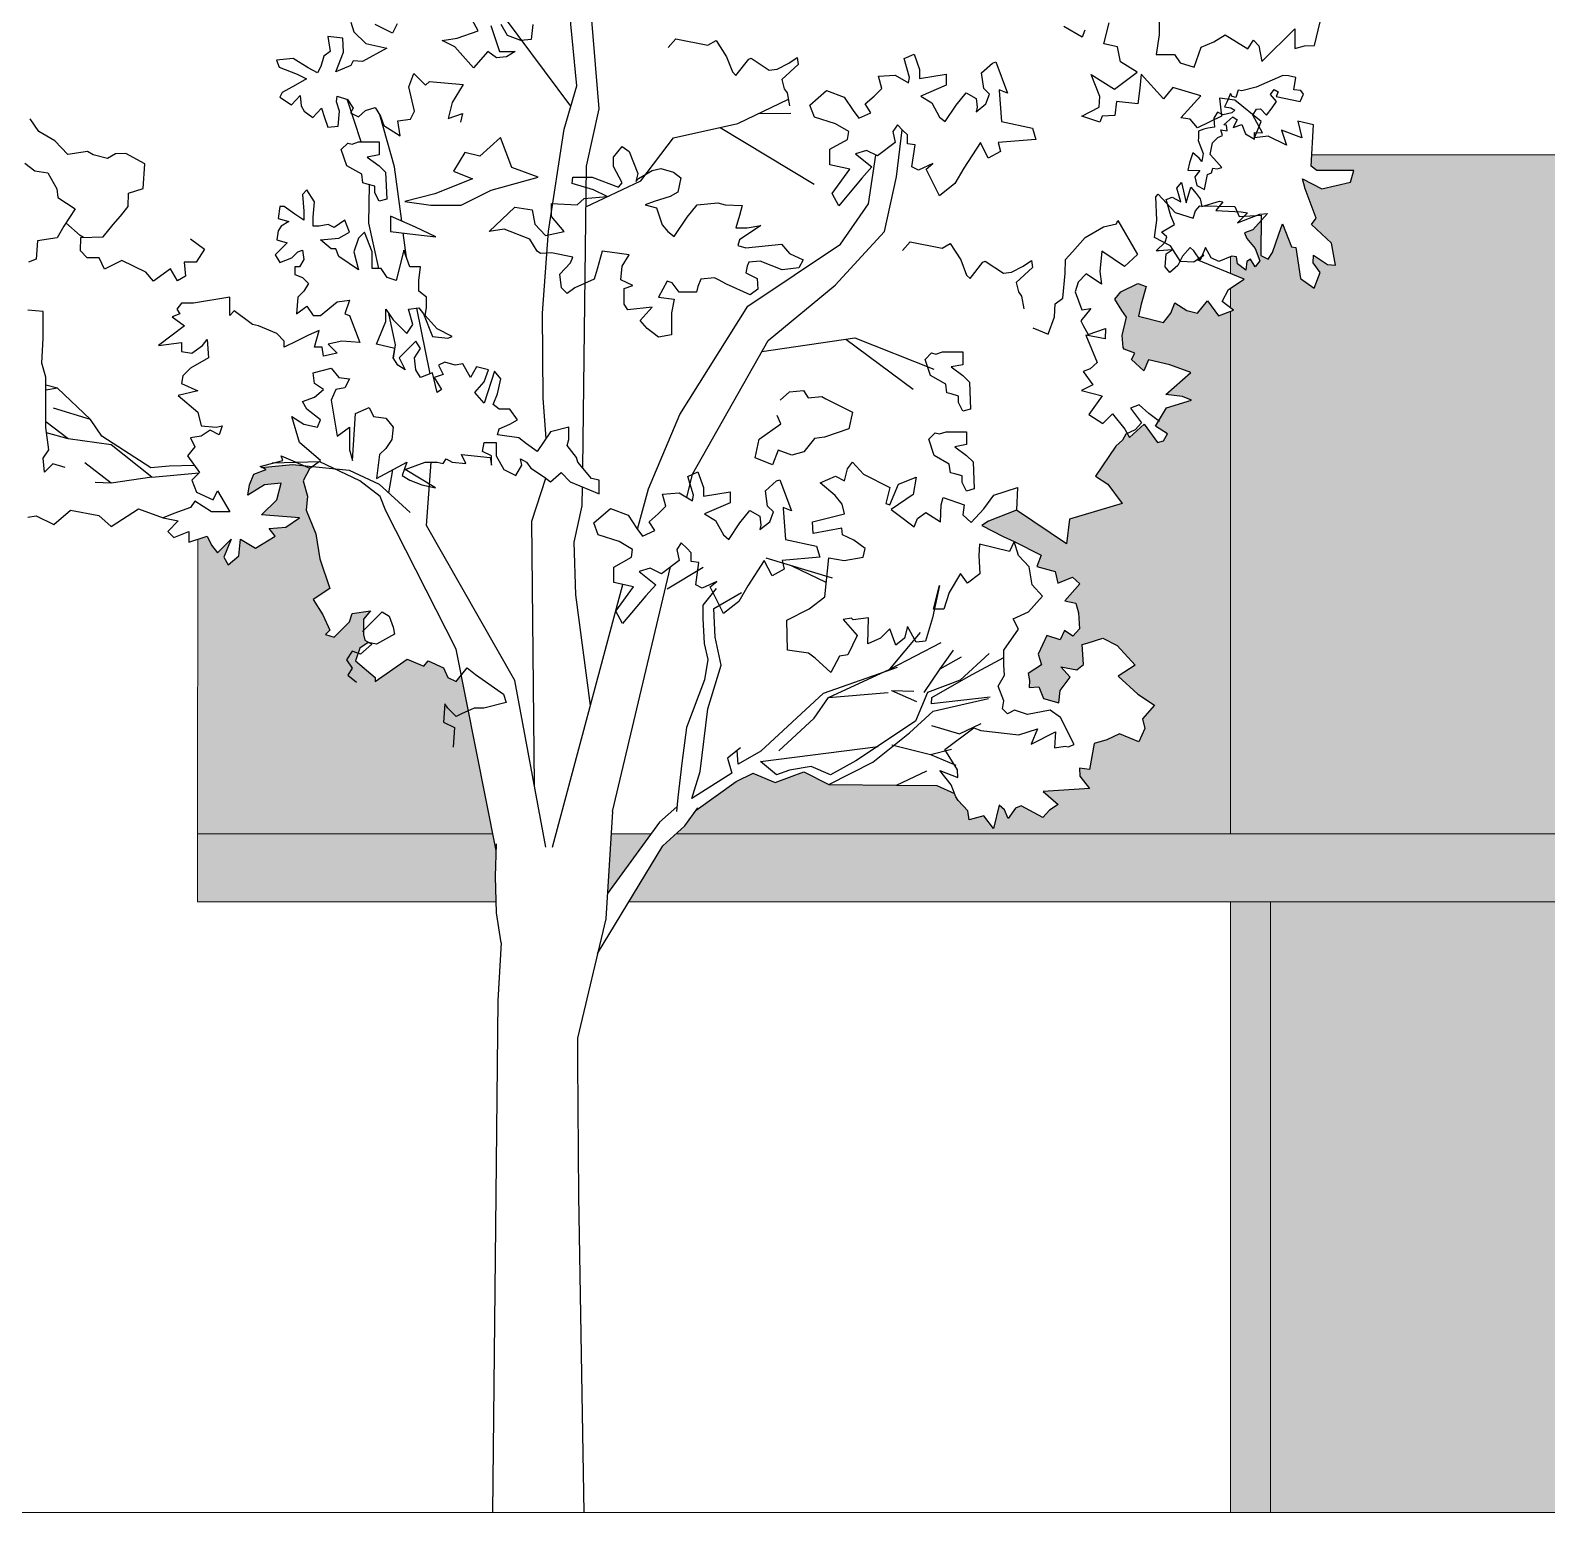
# Model space of a CAD drawing. Header units: millimetres. Extents: x -4829 to 17751, y -2575 to 15731.
# Drawn here: x 1612 to 2282, y -1223 to -568 of the extents above; entities that cross this region are included whole.
import ezdxf

# ---------------------------------------------------------------- set-up
doc = ezdxf.new("R2010")
doc.units = ezdxf.units.MM
doc.layers.get('0').update_dxf_attribs({"lineweight": 20})
doc.layers.add('campitura', color=254, linetype='Continuous')
doc.layers.add('finestre', color=140, linetype='Continuous')
doc.layers.add('VERDE_alberi', color=104, linetype='Continuous', plot=False)

msp = doc.modelspace()

# ---------------------------------------------------------------- hatches: boundary and pattern name
at = {"layer": 'campitura'}
h = msp.add_hatch(color=256, dxfattribs=at)
h.dxf.hatch_style = 1
h.paths.add_polyline_path([(2141.91, -952.65), (2141.91, -922.65), (1896.93, -922.65), (1891, -927.97), (1876.06, -952.65)])
h.paths.add_polyline_path([(1817.4, -952.65), (1817.06, -941.55), (1817.44, -930.04), (1815.97, -922.65), (1685.4, -922.65), (1685.4, -952.65)])
h.paths.add_polyline_path([(1885.71, -922.65), (1868.24, -922.65), (1866.55, -949.01)])
h.paths.add_polyline_path([(2155.47, -651.66), (2151.78, -655.73), (2148.02, -657.1), (2149.04, -659.5), (2152.81, -663.94), (2154.87, -669.42), (2152.81, -672.16), (2150.76, -668.73), (2149.04, -669.76), (2148.7, -673.52), (2144.93, -670.79), (2144.59, -667.71), (2142.54, -667.37), (2141.91, -667.62), (2141.91, -675.12), (2147.95, -677.61), (2141.91, -681.48), (2141.91, -690.27), (2143.15, -691.2), (2141.91, -691.68), (2141.91, -922.65), (2141.91, -952.65), (2294.9, -952.65), (2294.9, -1222.65), (2306.04, -1222.65), (2306.04, -952.65), (2688.12, -952.65), (2688.12, -1222.65), (2697.4, -1222.65), (2697.4, -952.65), (2836.68, -952.65), (2836.68, -1222.65), (3068.79, -1222.65), (3068.79, -922.65), (2863.98, -922.65), (2863.98, -622.65), (2177.79, -622.65), (2177.5, -627.64), (2180.06, -629.48), (2196.44, -629.52), (2194.88, -634.73), (2182.3, -637.68), (2173.76, -633.21), (2174.94, -637.68), (2179.75, -650.57), (2177.65, -653.32), (2186.52, -661.64), (2188.27, -671.42), (2184.76, -671.09), (2178.53, -667), (2178.47, -670.31), (2181.58, -674.62), (2178.8, -681.53), (2172.85, -677.24), (2170.77, -663.6), (2168.91, -663.3), (2164.85, -653.14), (2163.18, -657.62), (2160.45, -665.73), (2158.54, -668.75), (2155.25, -667.03)])
h = msp.add_hatch(color=256, dxfattribs=at)
h.dxf.hatch_style = 1
h.paths.add_polyline_path([(3068.79, -1222.65), (3068.79, -952.65), (2836.68, -952.65), (2836.68, -1222.65)])
h.paths.add_polyline_path([(2697.4, -1222.65), (2697.4, -952.65), (2688.12, -952.65), (2688.12, -1222.65)])
h.paths.add_polyline_path([(2688.12, -1222.65), (2688.12, -952.65), (2684.41, -952.65), (2684.41, -1222.65)])
h.paths.add_polyline_path([(2315.32, -1222.65), (2315.32, -952.65), (2306.04, -952.65), (2306.04, -1222.65)])
h.paths.add_polyline_path([(2306.04, -1222.65), (2306.04, -952.65), (2294.9, -952.65), (2294.9, -1222.65)])
h.paths.add_polyline_path([(2159.6, -1222.65), (2159.6, -952.65), (2141.91, -952.65), (2141.91, -1222.65)])
at = {"layer": 'finestre'}
h = msp.add_hatch(color=256, dxfattribs=at)
h.dxf.hatch_style = 1
h.paths.add_polyline_path([(2141.91, -922.65), (2141.91, -691.68), (2136.54, -693.73), (2131.73, -687.07), (2127.26, -692.55), (2122.54, -691.46), (2117.22, -687.98), (2115.49, -692.6), (2112.23, -696.65), (2101.25, -693.89), (2102.43, -688.53), (2104.67, -680.73), (2100.95, -679.47), (2093.5, -683.16), (2090.71, -686.31), (2093.81, -691.38), (2095.95, -694.34), (2093.98, -702.51), (2094.43, -707.81), (2094.97, -708.55), (2099.59, -710.28), (2098.17, -712.99), (2103.55, -718.11), (2105.65, -713.22), (2115.09, -715.4), (2124.33, -718.86), (2113.31, -728.51), (2120.68, -729.37), (2124.66, -731), (2113.66, -734.44), (2108.78, -742.47), (2114.09, -745.94), (2112.31, -748.92), (2109.56, -749.78), (2103.68, -741.64), (2097.2, -747.45), (2096.23, -745.74), (2095.64, -746), (2094.17, -748.68), (2091.15, -751.27), (2082.25, -764.55), (2087.68, -768.09), (2094.02, -776.67), (2070.69, -783.56), (2069.47, -794.45), (2047.31, -779.57), (2034.97, -784.55), (2032, -786.33), (2041.38, -791.19), (2046.36, -793.44), (2058.27, -799.55), (2056.36, -804.5), (2064.41, -806.67), (2065.59, -811.89), (2072.05, -809.3), (2075.3, -812.2), (2068.68, -819.63), (2073.58, -820.66), (2074.72, -825), (2075.12, -832.02), (2072.23, -835.27), (2068.56, -832.85), (2066.6, -836.93), (2060.77, -835.07), (2056.84, -843.22), (2058.43, -847.97), (2052.49, -851.85), (2053.11, -854.89), (2052.85, -857.99), (2057.24, -857.73), (2059.3, -862.9), (2066.01, -864.7), (2066.58, -859.38), (2071.07, -853.4), (2066.85, -848.8), (2073.97, -850.14), (2076.91, -847.77), (2076.41, -838.99), (2078.57, -838.42), (2085.49, -836.25), (2091.84, -839.4), (2099.83, -848.18), (2092.19, -853.03), (2101.01, -860.88), (2108.34, -865.74), (2102.96, -871.78), (2104.09, -876.11), (2101.35, -882), (2092.78, -878.54), (2087.21, -881.07), (2081.58, -882.72), (2080.59, -888.5), (2079.61, -894.29), (2075.17, -893.67), (2075.37, -897.18), (2079.65, -902.65), (2059.17, -903.98), (2065.67, -909.76), (2061.97, -912.17), (2058.96, -915.44), (2049.41, -910.27), (2046.83, -911.31), (2043.57, -915.9), (2042.03, -912.03), (2039.71, -909.96), (2037.22, -920.24), (2032.94, -914.77), (2026.43, -916.47), (2025.77, -912.55), (2021.54, -907.95), (2020.56, -906.25), (2019.97, -904.77), (2012.17, -901.28), (1994.3, -901.22), (1964.42, -900.81), (1953.34, -895.29), (1940.7, -900.01), (1930.9, -895.97), (1923.49, -899.56), (1905.83, -912.18), (1900.8, -919.19), (1896.93, -922.65)])
h = msp.add_hatch(color=256, dxfattribs=at)
h.dxf.hatch_style = 1
h.paths.add_polyline_path([(1815.97, -922.65), (1801.97, -852.52), (1799.66, -855.4), (1795.96, -853.55), (1794.11, -849.24), (1787.33, -846.16), (1785.48, -848.62), (1778.08, -845.54), (1763.9, -855.4), (1763.9, -853.55), (1755.27, -846.16), (1757.12, -840.61), (1760.99, -838.04), (1759.34, -837.05), (1758.72, -834.57), (1758.72, -827.78), (1761.81, -824.07), (1753.77, -825.31), (1752.53, -829.01), (1745.73, -835.81), (1742.02, -834.57), (1743.87, -832.72), (1740.78, -825.92), (1736.45, -819.13), (1743.87, -814.18), (1739.54, -801.2), (1737.69, -790.08), (1733.36, -779.58), (1733.97, -773.4), (1732.12, -766.6), (1735.12, -761.02), (1732.73, -760.02), (1727.42, -759.51), (1713.76, -760.71), (1715.72, -761.69), (1710.37, -763.7), (1708.36, -768.37), (1707.69, -773.05), (1715.05, -768.37), (1722.41, -767.7), (1720.4, -775.05), (1713.71, -781.74), (1730.43, -783.07), (1724.42, -787.08), (1717.06, -787.75), (1719.73, -791.09), (1711.04, -796.44), (1704.35, -792.43), (1703.68, -799.78), (1699, -803.79), (1696.99, -800.45), (1700.34, -792.43), (1694.32, -798.44), (1691.64, -795.1), (1689.64, -791.09), (1685.62, -792.43), (1685.4, -922.65)])
h = msp.add_hatch(color=256, dxfattribs=at)
h.dxf.hatch_style = 1
h.paths.add_polyline_path([(2315.32, -952.65), (2315.32, -1222.65), (2457.86, -1222.65), (2457.86, -952.65)])
h.paths.add_polyline_path([(2159.6, -1222.65), (2294.9, -1222.65), (2294.9, -952.65), (2159.6, -952.65)])

# ---------------------------------------------------------------- linework, layer by layer
for p, q in [((2141.91, -675.12), (2141.91, -667.62)), ((2141.91, -690.27), (2141.91, -681.48)), ((2141.91, -922.65), (2141.91, -691.68)), ((1685.4, -922.65), (1685.62, -792.43)), ((1815.97, -922.65), (1685.4, -922.65)), ((1685.4, -922.65), (1685.4, -952.65)), ((1885.71, -922.65), (1868.24, -922.65)), ((2141.91, -922.65), (1896.93, -922.65)), ((2863.98, -922.65), (2141.91, -922.65)), ((1817.4, -952.65), (1685.4, -952.65)), ((2294.9, -952.65), (1876.06, -952.65)), ((2141.91, -1222.65), (2141.91, -952.65)), ((2159.6, -1222.65), (2159.6, -952.65)), ((1196.38, -1222.65), (3516.98, -1222.65))]:
    msp.add_line(p, q)
msp.add_lwpolyline([(2178.03, -622.65), (3356.61, -622.65), (3356.61, -1222.65)])
at = {"layer": 'VERDE_alberi', "color": 0}
for p, q in [((1623.56, -725.67), (1618.45, -724.38)), ((1623.56, -725.67), (1618.45, -726.59)), ((1638.09, -739.55), (1623.56, -725.67)), ((1638.09, -739.55), (1621.71, -734.57)), ((1628.2, -748.07), (1618.45, -740.66)), ((1643.11, -746.86), (1638.09, -739.55)), ((1628.2, -748.07), (1618.74, -745.42)), ((1647.26, -750.76), (1628.2, -748.07)), ((1664.81, -760.98), (1643.11, -746.86)), ((1665.21, -765), (1647.26, -750.76)), ((1647.21, -767.7), (1635.55, -758.69)), ((1672.86, -760.19), (1664.81, -760.98)), ((1665.21, -765), (1686.17, -763.15)), ((1684, -759.87), (1672.86, -760.19)), ((1713.76, -760.71), (1727.42, -759.51)), ((1739.5, -758.32), (1718.47, -758.91)), ((1727.42, -759.51), (1752.44, -761.92)), ((1757.13, -766.66), (1739.5, -758.32)), ((1752.44, -761.92), (1765.73, -768.09)), ((1647.21, -767.7), (1640.12, -767.41)), ((1665.21, -765), (1647.21, -767.7)), ((1766.18, -773.57), (1757.13, -766.66)), ((1765.73, -768.09), (1779.39, -780.65)), ((1768.63, -779.98), (1766.18, -773.57)), ((1936.54, -800.74), (1965.88, -809.6)), ((1908.87, -805.02), (1892.96, -814.55)), ((1963.26, -811.52), (1948.12, -804.34)), ((1914.65, -814.25), (1908.78, -821.68)), ((1913.63, -823.14), (1925.77, -816.04)), ((1908.78, -821.68), (1908.67, -827.55)), ((1914.23, -835.82), (1913.63, -823.14)), ((1908.67, -827.55), (1909.33, -838.56)), ((1916.81, -848.09), (1914.23, -835.82)), ((1991.36, -849.9), (2004.92, -833.74)), ((1909.33, -838.56), (1910.91, -845.61)), ((1991.36, -849.9), (2014.1, -838.04)), ((2013.6, -849.72), (2019.43, -841.43)), ((2035.3, -842.94), (2022.49, -854.73)), ((1910.91, -845.61), (1909.49, -854.58)), ((1910.97, -867.49), (1916.81, -848.09)), ((1962.06, -860.53), (1994.71, -849.01)), ((1964.2, -862.43), (1991.36, -849.9)), ((2006.57, -860.26), (2013.6, -849.72)), ((2013.6, -849.72), (2022.96, -844.38)), ((2026.13, -853.13), (2041.74, -844.74)), ((1909.49, -854.58), (1901.53, -875.67)), ((2022.49, -854.73), (2007.95, -860.26)), ((2009.88, -862.36), (2026.13, -853.13)), ((1934.3, -886.14), (1962.06, -860.53)), ((1957.87, -871.61), (1964.2, -862.43)), ((1964.2, -862.43), (1990.58, -860.19)), ((1992.06, -859.32), (2003.16, -864.14)), ((1992.06, -859.32), (2001.94, -859.55)), ((2007.95, -860.26), (2002.76, -872.92)), ((2035.73, -862.24), (2009.69, -865.26)), ((2009.69, -865.26), (2009.88, -862.36)), ((2010.49, -868.4), (2034.94, -862.85)), ((1907.51, -895.07), (1910.97, -867.49)), ((2000.11, -878.02), (2010.49, -868.4)), ((1901.53, -875.67), (1899.47, -891.39)), ((1942.31, -886.04), (1957.87, -871.61)), ((2002.76, -872.92), (1976.29, -890.46)), ((2009.76, -874.75), (2022.16, -878.41)), ((2022.16, -878.41), (2031.65, -873.95)), ((1934.18, -890.64), (1986.16, -884.07)), ((1983.83, -890.94), (2000.11, -878.02)), ((1992.21, -883.38), (2009.39, -887.62)), ((1925.33, -884.72), (1919.66, -889.21)), ((1919.66, -889.21), (1921.47, -895.86)), ((1924.37, -891.94), (1923.91, -885.84)), ((1934.3, -886.14), (1924.37, -891.94)), ((1941.22, -896.59), (1934.18, -890.64)), ((1964.42, -900.81), (1983.83, -890.94)), ((1976.29, -890.46), (1965.17, -896.52)), ((2009.39, -887.62), (2018.57, -885.19)), ((2009.39, -887.62), (2020.47, -892.34)), ((1899.47, -891.39), (1897.71, -906.63)), ((1903.82, -907), (1907.51, -895.07)), ((1921.47, -895.86), (1903.82, -907)), ((1923.49, -899.56), (1930.99, -895.92)), ((1930.75, -895.9), (1940.7, -900.01)), ((1940.7, -900.01), (1953.34, -895.29)), ((1946.99, -894.56), (1941.22, -896.59)), ((1956.57, -892.96), (1946.99, -894.56)), ((1953.34, -895.29), (1964.42, -900.81)), ((1965.17, -896.52), (1956.57, -892.96)), ((1994.3, -901.22), (2007.71, -894.81)), ((1905.83, -912.18), (1923.49, -899.56)), ((1964.42, -900.81), (1994.3, -901.22)), ((1994.3, -901.22), (2012.17, -901.28)), ((2012.17, -901.28), (2019.97, -904.77)), ((1897.26, -910.66), (1889.5, -917.44)), ((1897.71, -906.63), (1897.11, -912.75)), ((1900.8, -919.19), (1906.55, -911.17)), ((1889.5, -917.44), (1866.55, -949.01)), ((1891, -927.97), (1900.8, -919.19)), ((1862.23, -975.52), (1891, -927.97)), ((1819.58, -970.87), (1818.18, -996.25)), ((1818.18, -996.25), (1817.36, -1068.03)), ((1853.4, -1013), (1853.39, -1023.39)), ((1853.39, -1023.39), (1853.81, -1082.57)), ((1817.36, -1068.03), (1815.83, -1222.65)), ((1853.81, -1082.57), (1856.17, -1222.65))]:
    msp.add_line(p, q, dxfattribs=at)
for points in [[(1839.44, -747.9), (1838.21, -730.08), (1837.8, -692.61), (1840.54, -656.35), (1847.49, -611.25), (1853.06, -592.05), (1850.43, -564.91), (1850.13, -536.67), (1849.66, -535.6)], [(1855.62, -760.94), (1857.25, -627.58), (1862.94, -602.33), (1859.69, -563.08), (1862.68, -544.2)], [(1850.45, -601.03), (1815.49, -554.13), (1814.29, -552.89)], [(2110.32, -557.7), (2110.32, -569.5), (2109.07, -578.2), (2117.16, -578.2), (2119.65, -581.93), (2125.87, -583.79), (2128.97, -575.09), (2134.57, -572.61), (2139.55, -569.5), (2144.52, -572.61), (2149.5, -575.71), (2151.99, -571.99), (2154.48, -574.47), (2155.72, -581.31), (2170.32, -566.89), (2170.32, -575.59), (2174.58, -574.43), (2179.03, -574.35), (2181.51, -563.78)], [(1753.12, -564), (1754.51, -568.18), (1759.73, -573.41), (1769.12, -575.5), (1758.33, -581.42), (1754.15, -581.07), (1753.11, -583.16), (1746.49, -585.94), (1749.98, -577.24), (1749.64, -570.97), (1743.02, -570.27), (1744.06, -576.89), (1741.28, -578.98), (1739.88, -583.51), (1738.49, -586.29), (1734.31, -584.2), (1727.7, -580.02), (1720.39, -580.72), (1721.43, -583.85), (1729.44, -586.99), (1733.61, -589.08), (1728.74, -591.86), (1722.82, -595), (1721.77, -597.09), (1726.99, -600.57), (1730.82, -596.39), (1731.17, -600.92), (1732.56, -603.36), (1736.38, -606.14), (1740.21, -601.96), (1741.6, -606.14), (1742.99, -610.32), (1747.52, -609.97), (1748.22, -603.36), (1746.83, -599.18), (1747.18, -596.74), (1751.7, -598.13), (1754.14, -601.96), (1753.09, -604.05), (1756.57, -605.79), (1759.7, -603.01), (1763.88, -601.61), (1766.32, -605.44), (1767.7, -609.62), (1775.01, -614.15), (1773.97, -607.53), (1779.54, -606.84), (1781.28, -603.36), (1778.86, -592.56), (1780.95, -586.64), (1786.16, -591.86), (1787.91, -590.12), (1802.87, -591.52), (1797.99, -599.52), (1796.25, -606.49), (1802.51, -604.4), (1801.58, -608.13)], [(1773.66, -564.7), (1771.56, -568.88), (1763.91, -565.05)], [(1815.07, -565.4), (1818.89, -576.89), (1825.85, -576.89), (1822.02, -579.33), (1817.5, -579.68), (1813.67, -576.89), (1807.4, -584.2), (1799.06, -574.8), (1793.49, -572.01), (1800.1, -570.97), (1809.5, -567.83), (1806.72, -562.96)], [(1833.52, -565.05), (1832.82, -571.67), (1828.29, -572.01), (1822.38, -569.92), (1819.6, -565.05)], [(2054.52, -699), (2061.31, -701.91), (2064.18, -694.21), (2064.47, -688.38), (2067.8, -685.98), (2068.9, -675.05), (2068.92, -668.85), (2072.08, -665.44), (2077.66, -659.16), (2085.71, -654.47), (2091.48, -653.12), (2092.05, -651.57), (2100.72, -666.7), (2094.98, -671.97), (2084.97, -665.13), (2084.18, -674.14), (2084.9, -679.81), (2078.14, -675.12), (2074.61, -678.8), (2073.26, -683.15), (2076.22, -691.14), (2080.24, -690.49), (2075.77, -695.97), (2076.73, -698.09), (2079.03, -702.05), (2086.65, -699.37), (2086.57, -703.92), (2078.03, -702.22), (2082.92, -714.44), (2079.86, -717.21), (2076.74, -718.34), (2081.01, -724.25), (2076.04, -726.72), (2085.12, -729.17), (2079.23, -737.36), (2085.45, -741.3), (2089.72, -737.1), (2095.16, -743.86), (2097.2, -747.45), (2103.68, -741.64), (2109.56, -749.78), (2112.31, -748.92), (2114.09, -745.94), (2108.78, -742.47), (2113.66, -734.44), (2124.66, -731), (2120.68, -729.37), (2113.31, -728.51), (2124.33, -718.86), (2115.09, -715.4), (2105.65, -713.22), (2103.55, -718.11), (2098.17, -712.99), (2099.59, -710.28), (2094.97, -708.55), (2094.43, -707.81), (2093.98, -702.51), (2095.95, -694.34), (2093.81, -691.38), (2090.71, -686.31), (2093.5, -683.16), (2100.95, -679.47), (2104.67, -680.73), (2102.43, -688.53), (2101.25, -693.89), (2112.23, -696.65), (2115.49, -692.6), (2117.22, -687.98), (2122.54, -691.46), (2127.26, -692.55), (2131.73, -687.07), (2136.54, -693.73), (2143.15, -691.2), (2138.2, -687.46), (2141.03, -682.04), (2147.95, -677.61), (2127.13, -669.01), (2130.09, -666.88), (2125.65, -670.08), (2119.82, -669.79), (2115.38, -662.86), (2108.31, -659.19), (2109.31, -651.51), (2108.83, -641.22), (2109.98, -639.98), (2117.46, -648.08), (2125.37, -650.55), (2126.36, -647.39), (2128.39, -645.1), (2143.77, -645.46), (2145.68, -649.8), (2155.5, -649.26), (2155.25, -667.03), (2158.54, -668.75), (2160.45, -665.73), (2163.18, -657.62), (2164.85, -653.14), (2168.91, -663.3), (2170.77, -663.6), (2172.85, -677.24), (2178.8, -681.53), (2181.58, -674.62), (2178.47, -670.31), (2178.53, -667), (2184.76, -671.09), (2188.27, -671.42), (2186.52, -661.64), (2177.65, -653.32), (2179.75, -650.57), (2174.94, -637.68), (2173.76, -633.21), (2182.3, -637.68), (2194.88, -634.73), (2196.44, -629.52), (2180.06, -629.48), (2177.5, -627.64), (2178.56, -609.29), (2171.69, -607.7), (2173.35, -615.1), (2164.39, -611.74), (2166.66, -618.29), (2158.51, -614.35), (2152.46, -615.04), (2155.5, -607.93), (2143.74, -598.43), (2136.99, -597.57), (2137.84, -605.55), (2127.27, -610.72), (2124.09, -606.88), (2119.92, -606.21), (2128.85, -596.49), (2116.38, -592.81), (2112.25, -597.84), (2102.36, -586.98), (2101.85, -593.07), (2101.01, -600.13), (2091.52, -599.03), (2090.74, -605.28), (2085.21, -605.48), (2084.12, -608.16), (2076.19, -605.56), (2083.87, -601.53), (2084.2, -596.75), (2080.26, -587.1), (2090.64, -593.61), (2100.65, -586), (2093.24, -581.51), (2091.89, -574.91), (2085.96, -573.51), (2088.33, -564.23)], [(2077.47, -567.52), (2076.31, -570.63), (2068.3, -565.82)], [(1893.4, -575.17), (1896.75, -571.3), (1910.93, -574.14), (1914.54, -572.07), (1919.18, -579.29), (1921.77, -585.99), (1923.31, -587.54), (1928.98, -580.32), (1930.01, -579.81), (1938, -585.22), (1941.61, -584.7), (1946.77, -582.13), (1950.37, -579.55), (1950.89, -582.64), (1943.68, -589.34), (1944.71, -593.47), (1946, -595.27), (1947.04, -600.94)], [(1757.71, -616.89), (1751.49, -598.07)], [(1857.03, -645.61), (1881.32, -634.11), (1895.82, -615.09), (1924.19, -608.74), (1946.52, -598.07)], [(1682.34, -659.65), (1688.55, -664.33), (1684.75, -670.02), (1679.5, -670.08), (1680.07, -676.21), (1676.53, -678.24), (1673.49, -672.93), (1666.02, -678.36), (1662.6, -674.44), (1652.03, -669.32), (1644.25, -673.18), (1641.91, -668.06), (1636.65, -668.12), (1633.74, -665.08), (1633.86, -659.14), (1643.67, -658.82), (1648.16, -653.32), (1651.39, -649.72), (1654.81, -645.42), (1654.93, -639.47), (1661.45, -637.51), (1662.2, -626.51), (1653.72, -621.96), (1649.16, -622.21), (1645.62, -624.23), (1639.35, -622.53), (1636.76, -621.07), (1628.15, -622.46), (1622.32, -616.39), (1615.23, -612.22), (1611.5, -606.72)], [(1775.63, -651.87), (1772.52, -627.91), (1765.96, -604.89)], [(1933.5, -604.29), (1947.62, -604.13)], [(1901.66, -774.03), (1904.11, -763.66), (1937.55, -704.68), (1967.15, -680.2), (1988.94, -656.42), (1994.32, -632.32), (1996.82, -611.51)], [(1916.4, -610.48), (1957.95, -635.63)], [(1879.89, -788.04), (1884.67, -770.19), (1898.58, -737.33), (1928.63, -689.51), (1969.52, -662.09), (1981.98, -644.18), (1985.18, -622.72)], [(1609.17, -626.26), (1613.47, -629.67), (1619.23, -630.49), (1623.28, -637.58), (1623.73, -641.43), (1631.33, -646.49), (1626.27, -654.08), (1623.36, -659.27), (1614.75, -660.66), (1614.06, -668.69), (1610.71, -670.02)], [(1765.51, -672.82), (1761.08, -652.75), (1761.42, -635.79)], [(1635, -659.1), (1633.6, -658.29), (1627.18, -652.71)], [(1777.71, -667.9), (1776.31, -657.14)], [(1996.93, -664.91), (2000.28, -661.04), (2014.46, -663.88), (2018.06, -661.81), (2022.71, -669.03), (2025.29, -675.73), (2026.84, -677.28), (2032.51, -670.06), (2033.54, -669.55), (2041.53, -674.96), (2045.14, -674.44), (2050.29, -671.87), (2053.9, -669.29), (2054.42, -672.38), (2047.21, -679.08), (2048.24, -683.21), (2049.53, -685.01), (2050.57, -690.68)], [(1626.97, -760.82), (1621.54, -759.19), (1617.83, -762.9), (1617.21, -756.72), (1619.69, -753.01), (1618.45, -743.12), (1618.45, -720.88), (1616.59, -714.7), (1617.21, -703.57), (1617.21, -691.83), (1610.41, -691.22)], [(1772.02, -712.44), (1772.97, -706.59), (1769.92, -692.77)], [(1788.22, -719.33), (1782.27, -690.34)], [(1934.8, -709.53), (1975.9, -703.42), (2010.78, -717.37)], [(1971.85, -704.02), (2001.68, -726.12)], [(1942.9, -730.95), (1947.05, -727.27), (1953.19, -726.75), (1955.19, -729.93), (1961.33, -729.42), (1963.02, -730.39), (1974.89, -736.32), (1973.16, -743.64), (1962.47, -747.38), (1958.07, -747.99), (1953.37, -753.83), (1948.04, -755.26), (1942.05, -753.16), (1939.5, -759.56), (1931.82, -756.49), (1933.61, -748.3), (1943.17, -741.44), (1941.63, -737.86)], [(2110.57, -740.48), (2105.74, -736.85), (2101.52, -733.14), (2097.72, -734.61), (2102.63, -741), (2099.7, -744.19), (2095.64, -746), (2094.17, -748.68), (2091.15, -751.27), (2082.25, -764.55), (2087.68, -768.09), (2094.02, -776.67), (2070.69, -783.56), (2069.47, -794.45), (2047.31, -779.57)], [(1771.89, -743.11), (1771.86, -742.93)], [(1735.12, -761.02), (1732.12, -766.6), (1733.97, -773.4), (1733.36, -779.58), (1737.69, -790.08), (1739.54, -801.2), (1743.87, -814.18), (1736.45, -819.13), (1740.78, -825.92), (1743.87, -832.72), (1742.02, -834.57), (1745.73, -835.81), (1752.53, -829.01), (1753.77, -825.31), (1761.81, -824.07), (1758.72, -827.78), (1758.72, -834.57), (1759.34, -837.05), (1762.43, -838.9), (1757.48, -843.23), (1753.77, -841.99), (1751.29, -845.7), (1753.77, -849.41), (1751.91, -852.5), (1755.62, -855.59)], [(1769.98, -772.01), (1771.72, -761.76)], [(1839.36, -928.59), (1825.64, -854.89), (1786.66, -786.39), (1788.68, -758.35)], [(1834.26, -901.17), (1833.09, -784.44), (1839.41, -765.5)], [(1859.02, -865.97), (1852.61, -817.1), (1851.93, -793.74), (1855.42, -777.68), (1855.52, -769.29)], [(1610.41, -782.67), (1614.12, -782.06)], [(1614.12, -782.06), (1621.97, -785.89), (1629.25, -779.59), (1641.87, -782.01), (1647.21, -786.86), (1659.35, -779.1), (1670.24, -783.07)], [(1817.44, -930.04), (1799.69, -841.12), (1768.63, -779.98)], [(1868.87, -912.79), (1894.41, -804.68)], [(1842.25, -928.59), (1873.34, -812.5)], [(1758.35, -833.22), (1763.28, -828.29), (1766.98, -824.6), (1770.07, -826.45), (1771.92, -831.37), (1772.53, -834.45), (1764.52, -838.77), (1760.82, -838.15), (1757.12, -840.61), (1755.27, -846.16), (1763.9, -853.55), (1763.9, -855.4), (1778.08, -845.54), (1785.48, -848.62), (1787.33, -846.16), (1794.11, -849.24), (1795.96, -853.55), (1799.66, -855.4), (1804.59, -849.24), (1808.29, -852.32), (1812.61, -855.4), (1820.63, -860.94), (1821.86, -864.64), (1811.99, -867.1), (1807.68, -867.1), (1802.13, -869.56), (1799.66, -870.8), (1795.96, -867.1), (1794.73, -865.25), (1794.11, -873.26), (1799.04, -875.72), (1798.43, -884.35)], [(1868.87, -912.79), (1865.84, -960.18), (1853.4, -1013)], [(1819.58, -970.87), (1817.54, -957.5), (1817.06, -941.55), (1817.54, -927.06)]]:
    msp.add_lwpolyline(points, dxfattribs=at)
for points in [[(2039.71, -594.24), (2040.69, -607.93), (2054.39, -610.86), (2055.86, -615.75), (2039.22, -617.22), (2040.2, -621.13), (2034.82, -624.06), (2031.4, -617.22), (2024.06, -628.46), (2020.14, -635.3), (2013.29, -640.68), (2007.42, -628.95), (2010.36, -626.5), (2004, -629.44), (2001.06, -627.97), (2002.53, -618.19), (1999.1, -617.7), (1999.1, -613.79), (1997.15, -611.84), (1994.7, -609.39), (1992.74, -612.33), (1993.72, -617.22), (1985.89, -623.08), (1981, -620.64), (1976.11, -622.1), (1983.45, -627.97), (1979.04, -632.86), (1968.77, -645.08), (1965.83, -639.7), (1973.66, -628.95), (1964.86, -626.99), (1964.86, -620.15), (1972.68, -615.75), (1973.17, -612.33), (1967.3, -608.91), (1958.01, -605.97), (1956.05, -600.6), (1963.39, -594.24), (1971.22, -597.17), (1975.13, -603.04), (1977.58, -606.46), (1982.96, -604.02), (1980.51, -600.11), (1984.43, -596.69), (1987.85, -593.26), (1986.38, -587.89), (1993.72, -587.4), (1999.59, -590.82), (2000.08, -588.38), (1997.64, -580.07), (2002.04, -578.11), (2004.49, -584.95), (2004.49, -588.86), (2016.23, -586.91), (2016.23, -591.8), (2004.98, -596.69), (2009.87, -599.62), (2013.29, -605.97), (2015.74, -607.93), (2020.63, -600.6), (2025.04, -595.22), (2029.44, -597.66), (2029.93, -601.57), (2029.44, -603.53), (2033.84, -600.11), (2035.41, -595.81), (2032.86, -593.26), (2031.89, -586.42), (2036.78, -582.02), (2038.25, -581.53), (2043.4, -595.32), (2039.68, -593.82)], [(2153.17, -592.74), (2146.84, -594.33), (2145.26, -593.97), (2144.2, -597.22), (2142.62, -596.87), (2141.92, -595.55), (2140.24, -599.33), (2139.28, -601.44), (2142, -601.88), (2143.76, -602.93), (2142.53, -603.99), (2138.66, -604.95), (2136.11, -603.72), (2134.53, -606.36), (2134.7, -608.55), (2134.79, -610.4), (2131.89, -610.75), (2130.13, -611.19), (2127.76, -612.15), (2127.76, -615.14), (2127.67, -616.28), (2129.86, -622.08), (2129.25, -625.59), (2128.1, -624.01), (2125.29, -621.73), (2123.8, -626.2), (2123.09, -629.37), (2128.36, -629.54), (2126.08, -632.35), (2127.04, -636.22), (2130.47, -637.97), (2131.79, -631.3), (2133.46, -630.51), (2134.08, -628.49), (2136.01, -628.75), (2138.12, -628.22), (2134.52, -624.27), (2132.94, -622.43), (2133.91, -617.33), (2136.28, -614.88), (2138.3, -614), (2137.69, -611.54), (2140.41, -611.98), (2140.15, -609.43), (2139.01, -609.34), (2142.97, -605.74), (2144.81, -607.15), (2143.05, -610.57), (2146.83, -609.25), (2148.59, -613.29), (2152.54, -615.67), (2152.54, -612.68), (2155.97, -612.94), (2151.76, -605.04), (2153.34, -602.4), (2155.18, -602.32), (2157.73, -605.04), (2160.28, -601.79), (2162.22, -599.07), (2159.58, -595.99), (2161.25, -593.71), (2163.01, -594.76), (2162.04, -596.87), (2172.68, -599.07), (2174.08, -595.73), (2172.94, -594.15), (2169.87, -593.8), (2170.75, -588.35), (2167.58, -587.65), (2164.95, -587.56)], [(1819.37, -614.89), (1810.18, -623.23), (1803.54, -621.54), (1798.6, -629.88), (1806.93, -633.13), (1790.26, -639.77), (1776.98, -643.17), (1788.56, -644.86), (1801.85, -644.86), (1815.13, -638.22), (1835.9, -632.42), (1824.31, -628.18)], [(1751.34, -627.39), (1748.95, -620.23), (1751.81, -617.37), (1753.72, -617.85), (1756.59, -616.89), (1765.66, -616.89), (1765.66, -622.62), (1760.41, -623.57), (1765.66, -627.39), (1768.53, -630.25), (1769.01, -642.18), (1765.66, -643.13), (1763.75, -639.32), (1763.75, -636.45), (1760.41, -635.5), (1758.5, -635.02), (1758.02, -631.21)], [(1825.67, -645.68), (1833.25, -646.94), (1834.52, -653.25), (1839.25, -658.3), (1847.47, -656.41), (1841.78, -649.78), (1841.78, -644.1), (1853.15, -644.73), (1856.31, -641.89), (1866.42, -640.94), (1860.42, -638.1), (1850.94, -635.26), (1851.26, -632.42), (1859.79, -632.42), (1871.48, -636.84), (1873.05, -634.95), (1869.26, -627.69), (1869.26, -623.58), (1873.05, -618.85), (1876.21, -621.06), (1880, -630.84), (1879.06, -634.31), (1880.32, -633.05), (1886.32, -629.58), (1890.11, -628.63), (1895.8, -630.21), (1898.96, -632.74), (1897.69, -639.05), (1894.22, -640.94), (1887.27, -643.15), (1883.16, -644.73), (1888.22, -645.99), (1890.74, -653.57), (1893.27, -656.41), (1896.11, -658.62), (1901.8, -650.09), (1906.22, -644.73), (1915.38, -643.78), (1918.54, -644.73), (1926.12, -645.05), (1924.86, -649.46), (1923.28, -654.83), (1928.34, -654.83), (1934.34, -653.88), (1924.86, -660.19), (1924.23, -662.72), (1927.7, -663.67), (1943.5, -662.09), (1946.97, -666.19), (1952.98, -669.03), (1951.08, -672.5), (1943.81, -673.45), (1934.02, -669.66), (1928.97, -669.98), (1928.34, -671.87), (1927.7, -674.71), (1932.76, -677.24), (1933.07, -681.97), (1929.6, -684.49), (1919.17, -679.76), (1915.7, -677.87), (1913.8, -676.92), (1907.8, -677.55), (1906.54, -680.71), (1905.91, -683.23), (1898.33, -683.23), (1895.17, -679.13), (1892.96, -678.5), (1889.17, -685.44), (1896.11, -686.39), (1894.85, -692.38), (1894.85, -702.17), (1889.17, -703.11), (1884.11, -699.33), (1880.95, -695.86), (1886.32, -689.86), (1875.58, -691.12), (1874, -688.6), (1874, -681.65), (1877.79, -680.39), (1872.42, -677.87), (1873.05, -671.87), (1876.21, -666.82), (1867.68, -665.56), (1864.21, -665.24), (1862, -673.13), (1860.73, -677.55), (1852.21, -681.34), (1848.73, -683.86), (1846.2, -681.34), (1845.57, -675.34), (1850.31, -670.29), (1851.26, -667.77), (1841.78, -665.87), (1837.04, -666.19), (1835.46, -665.24), (1832.3, -659.88), (1820.93, -655.46), (1814.3, -656.41)], [(2115.48, -649.57), (2113.43, -642.39), (2116.16, -641.36), (2119.93, -643.41), (2118.22, -637.26), (2120.27, -634.86), (2122.33, -643.76), (2124.38, -636.91), (2126.78, -639.65), (2128.49, -642.05), (2129.18, -645.47), (2137.06, -643.07), (2138.43, -643.41), (2135.34, -647.18), (2146.65, -647.86), (2149.39, -648.2), (2144.93, -652.65), (2154.87, -648.89), (2158.29, -648.55), (2151.78, -655.73), (2148.02, -657.1), (2149.04, -659.5), (2152.81, -663.94), (2154.87, -669.42), (2152.81, -672.16), (2150.76, -668.73), (2149.04, -669.76), (2148.7, -673.52), (2144.93, -670.79), (2144.59, -667.71), (2142.54, -667.37), (2136.71, -669.76), (2133.29, -668.05), (2130.89, -663.6), (2128.49, -669.08), (2125.75, -664.97), (2124.04, -663.6), (2120.62, -667.37), (2118.56, -671.47), (2115.14, -674.55), (2113.08, -672.16), (2113.43, -666.34), (2116.16, -664.63), (2110.34, -664.97), (2108.97, -664.97), (2113.08, -661.21), (2113.77, -658.81), (2111.37, -656.76), (2117.19, -653.34)], [(1744.48, -730.95), (1747.16, -746.99), (1752.51, -742.98), (1752.51, -753), (1753.84, -757.68), (1755.18, -736.97), (1761.2, -734.3), (1763.21, -738.3), (1768.56, -738.97), (1771.9, -742.98), (1771.23, -748.33), (1768.56, -752.34), (1765.88, -755.01), (1764.54, -765.7), (1777.92, -758.35), (1775.91, -764.36), (1779.26, -766.37), (1784.61, -768.37), (1790.63, -769.71), (1777.25, -761.69), (1785.95, -758.35), (1791.3, -758.35), (1793.97, -759.02), (1795.31, -757.01), (1797.99, -758.35), (1804.01, -759.02), (1802, -755.01), (1814.71, -756.35), (1815.38, -759.69), (1815.38, -755.68), (1811.36, -753.67), (1812.03, -749.66), (1817.38, -749.66), (1817.38, -755.68), (1820.73, -761.69), (1826.08, -764.36), (1828.75, -759.69), (1828.08, -757.01), (1830.76, -758.35), (1832.76, -761.02), (1838.78, -765.03), (1841.46, -767.04), (1846.14, -763.03), (1850.15, -767.04), (1862.86, -772.38), (1862.86, -766.37), (1859.52, -765.7), (1853.5, -758.35), (1852.83, -756.35), (1848.82, -751), (1849.49, -748.33), (1849.49, -742.98), (1841.46, -744.99), (1835.44, -753.67), (1830.76, -750.33), (1827.41, -747.66), (1818.05, -746.32), (1818.72, -743.65), (1823.4, -741.65), (1826.75, -739.64), (1823.4, -734.96), (1818.72, -734.96), (1816.04, -732.96), (1818.05, -728.28), (1819.39, -721.6), (1816.71, -718.26), (1812.03, -732.29), (1808.02, -727.61), (1812.03, -722.94), (1814.04, -717.59), (1808.69, -716.25), (1806.01, -720.93), (1802.67, -714.92), (1799.32, -715.59), (1794.64, -714.25), (1791.97, -715.59), (1793.97, -719.6), (1789.96, -720.93), (1793.3, -726.28), (1791.3, -727.61), (1789.29, -718.93), (1783.94, -720.93), (1781.93, -717.59), (1781.27, -712.25), (1783.94, -708.24), (1781.93, -704.9), (1774.58, -712.25), (1777.25, -717.59), (1773.91, -715.59), (1771.9, -712.25), (1772.57, -708.24), (1764.54, -706.23), (1768.56, -696.21), (1768.56, -690.86), (1771.9, -695.54), (1777.92, -701.55), (1780.6, -697.55), (1778.59, -690.86), (1783.27, -690.2), (1785.28, -692.87), (1789.29, -702.89), (1795.98, -703.56), (1797.99, -702.89), (1791.3, -699.55), (1785.95, -693.54), (1786.62, -690.2), (1786.62, -685.52), (1783.27, -682.85), (1783.27, -678.17), (1783.94, -672.15), (1779.26, -672.15), (1776.58, -664.8), (1773.24, -678.17), (1769.23, -676.83), (1766.55, -672.82), (1762.54, -672.82), (1762.54, -665.47), (1759.19, -656.79), (1756.52, -659.46), (1754.51, -665.47), (1756.52, -673.49), (1747.82, -667.48), (1746.49, -664.14), (1744.48, -664.14), (1739.8, -660.13), (1747.82, -659.46), (1752.51, -656.79), (1750.5, -651.44), (1745.82, -654.78), (1743.14, -653.44), (1739.13, -654.11), (1736.45, -654.11), (1736.45, -650.1), (1737.12, -643.42), (1733.78, -638.08), (1731.77, -640.08), (1732.44, -647.43), (1732.44, -651.44), (1728.43, -648.77), (1723.75, -645.43), (1721.74, -645.43), (1721.07, -650.77), (1725.75, -652.11), (1722.41, -654.11), (1721.07, -656.12), (1720.4, -660.13), (1725.08, -661.46), (1722.41, -664.14), (1719.73, -666.81), (1721.74, -670.15), (1727.09, -668.15), (1729.77, -665.47), (1731.77, -664.8), (1732.44, -668.81), (1730.43, -672.15), (1728.43, -672.15), (1728.43, -675.5), (1731.77, -676.83), (1734.45, -679.5), (1732.44, -682.85), (1729.77, -685.52), (1729.1, -692.87), (1733.78, -689.53), (1736.45, -693.54), (1739.8, -693.54), (1747.16, -687.52), (1752.51, -686.85), (1750.5, -692.87), (1752.51, -693.54), (1757.19, -705.56), (1749.16, -704.9), (1743.14, -706.23), (1747.16, -710.24), (1741.14, -711.58), (1740.47, -707.57), (1737.12, -707.57), (1739.13, -700.22), (1734.45, -702.22), (1729.1, -704.9), (1723.75, -707.57), (1723.75, -704.9), (1720.4, -701.55), (1712.38, -698.21), (1709.7, -697.55), (1701.68, -691.53), (1699.67, -693.54), (1699.67, -685.52), (1683.62, -688.19), (1678.27, -688.19), (1676.26, -690.86), (1677.6, -692.87), (1674.25, -694.2), (1679.6, -698.21), (1668.23, -706.9), (1678.27, -705.56), (1678.27, -709.57), (1682.95, -710.24), (1687.63, -706.9), (1689.64, -704.23), (1690.31, -712.25), (1682.28, -716.92), (1678.94, -720.26), (1678.27, -723.6), (1685.62, -726.95), (1676.93, -728.95), (1685.62, -736.3), (1686.96, -742.31), (1693.65, -742.98), (1696.32, -742.31), (1694.99, -746.32), (1690.97, -744.32), (1686.96, -746.99), (1682.28, -747.66), (1684.29, -751.67), (1680.94, -755.68), (1686.29, -763.03), (1682.95, -766.37), (1684.95, -771.71), (1692.31, -775.05), (1694.32, -771.05), (1699.67, -780.4), (1691.64, -780.4), (1684.29, -775.72), (1682.28, -778.4), (1674.92, -781.07), (1670.24, -783.07), (1676.93, -784.41), (1672.25, -789.09), (1674.92, -791.76), (1681.61, -789.09), (1681.61, -793.76), (1689.64, -791.09), (1691.64, -795.1), (1694.32, -798.44), (1700.34, -792.43), (1696.99, -800.45), (1699, -803.79), (1703.68, -799.78), (1704.35, -792.43), (1711.04, -796.44), (1719.73, -791.09), (1717.06, -787.75), (1724.42, -787.08), (1730.43, -783.07), (1713.71, -781.74), (1720.4, -775.05), (1722.41, -767.7), (1715.05, -768.37), (1707.69, -773.05), (1708.36, -768.37), (1710.37, -763.7), (1715.72, -761.69), (1713.05, -760.35), (1723.08, -757.68), (1722.41, -755.68), (1735.12, -761.02), (1739.8, -757.68), (1735.79, -754.34), (1730.43, -749.66), (1727.09, -738.3), (1732.44, -741.65), (1738.46, -742.98), (1739.8, -739.64), (1733.78, -734.96), (1731.77, -731.62), (1737.12, -729.62), (1741.14, -726.28), (1737.12, -723.6), (1736.45, -718.93), (1744.48, -716.92), (1747.82, -720.93), (1752.51, -721.6), (1750.5, -725.61), (1746.49, -726.28)], [(1781.69, -654.51), (1770.71, -649.73), (1770.71, -652.12), (1770.71, -656.41), (1781.69, -657.85), (1790.77, -658.8)], [(2009.35, -720.16), (2006.96, -713), (2009.83, -710.14), (2011.74, -710.62), (2014.6, -709.66), (2023.68, -709.66), (2023.68, -715.39), (2018.42, -716.34), (2023.68, -720.16), (2026.54, -723.02), (2027.02, -734.95), (2023.68, -735.91), (2021.76, -732.09), (2021.76, -729.23), (2018.42, -728.27), (2016.51, -727.79), (2016.03, -723.98)], [(2010.95, -755.44), (2008.57, -748.28), (2011.43, -745.42), (2013.34, -745.9), (2016.21, -744.94), (2025.28, -744.94), (2025.28, -750.67), (2020.03, -751.62), (2025.28, -755.44), (2028.15, -758.3), (2028.62, -770.23), (2025.28, -771.18), (2023.37, -767.37), (2023.37, -764.5), (2020.03, -763.55), (2018.12, -763.07), (2017.64, -759.26)], [(1944.2, -778.87), (1945.18, -792.55), (1958.88, -795.48), (1960.35, -800.37), (1943.71, -801.84), (1944.69, -805.75), (1939.31, -808.68), (1935.88, -801.84), (1928.54, -813.08), (1924.63, -819.92), (1917.78, -825.3), (1911.91, -813.57), (1914.84, -811.13), (1908.48, -814.06), (1905.55, -812.59), (1907.02, -802.82), (1903.59, -802.33), (1903.59, -798.42), (1901.63, -796.46), (1899.19, -794.02), (1897.23, -796.95), (1898.21, -801.84), (1890.38, -807.7), (1885.49, -805.26), (1880.6, -806.73), (1887.93, -812.59), (1883.53, -817.48), (1873.26, -829.7), (1870.32, -824.32), (1878.15, -813.57), (1869.34, -811.62), (1869.34, -804.77), (1877.17, -800.37), (1877.66, -796.95), (1871.79, -793.53), (1862.49, -790.6), (1860.54, -785.22), (1867.87, -778.87), (1875.7, -781.8), (1879.62, -787.66), (1882.06, -791.09), (1887.45, -788.64), (1885, -784.73), (1888.91, -781.31), (1892.34, -777.89), (1890.87, -772.51), (1898.21, -772.02), (1904.08, -775.44), (1904.57, -773), (1902.12, -764.69), (1906.53, -762.74), (1908.97, -769.58), (1908.97, -773.49), (1920.72, -771.53), (1920.72, -776.42), (1909.46, -781.31), (1914.36, -784.24), (1917.78, -790.6), (1920.23, -792.55), (1925.12, -785.22), (1929.52, -779.84), (1933.93, -782.29), (1934.41, -786.2), (1933.93, -788.15), (1938.33, -784.73), (1939.89, -780.43), (1937.35, -777.89), (1936.37, -771.04), (1941.26, -766.65), (1942.73, -766.16), (1947.89, -779.95), (1944.17, -778.44)], [(1970.18, -787.52), (1957.49, -789.89), (1957.25, -784.79), (1971.25, -781.23), (1970.3, -776.96), (1967.21, -773.17), (1960.56, -767.48), (1967.33, -764.63), (1971.36, -766.65), (1972.66, -761.43), (1974.92, -758.47), (1979.67, -763.69), (1991.3, -769.61), (1989.52, -776.73), (1991.42, -777.2), (1995.21, -768.07), (2003.04, -764.99), (2001.62, -772.7), (1991.89, -779.33), (1994.86, -781.59), (2002.1, -786.92), (2003.52, -783.25), (2007.2, -780.64), (2013.73, -784.79), (2014.08, -777.32), (2014.91, -774), (2024.17, -777.32), (2023.58, -781.71), (2027.26, -785.14), (2032.83, -778.98), (2037.34, -773.05), (2047.78, -769.61), (2047.31, -779.57), (2034.97, -784.55), (2032, -786.33), (2041.38, -791.19), (2046.36, -793.44), (2044.23, -797.95), (2030.94, -794.63), (2030.7, -799.61), (2031.18, -807.79), (2025.61, -811.94), (2022.64, -807.67), (2017.54, -815.97), (2015.17, -823.44), (2010.66, -823.32), (2013.27, -812.89), (2010.19, -827.23), (2007.11, -837.55), (2002.96, -838.02), (1999.16, -831.03), (1997.85, -836.24), (1994.06, -839.33), (1991.32, -832.09), (1987.29, -836.12), (1981.6, -838.73), (1981.95, -827.23), (1975.19, -828.06), (1974.35, -827.35), (1970.68, -827.94), (1976.97, -835.06), (1972.82, -843.59), (1969.14, -844.19), (1965.35, -851.3), (1958.34, -845.02), (1955.38, -842.76), (1946.12, -841.46), (1945.88, -828.3), (1955.72, -823.2), (1962.6, -817.87), (1964.38, -800.68), (1971.14, -801.86), (1979.56, -800.44), (1980.51, -796.64), (1975.41, -792.85), (1970.42, -790.6)], [(2046.36, -793.44), (2058.27, -799.55), (2056.36, -804.5), (2064.41, -806.67), (2065.59, -811.89), (2072.05, -809.3), (2075.3, -812.2), (2068.68, -819.63), (2073.58, -820.66), (2074.72, -825), (2075.12, -832.02), (2072.23, -835.27), (2068.56, -832.85), (2066.6, -836.93), (2060.77, -835.07), (2056.84, -843.22), (2058.43, -847.97), (2052.49, -851.85), (2053.11, -854.89), (2052.85, -857.99), (2057.24, -857.73), (2059.3, -862.9), (2066.01, -864.7), (2066.58, -859.38), (2071.07, -853.4), (2066.85, -848.8), (2073.97, -850.14), (2076.91, -847.77), (2076.41, -838.99), (2078.57, -838.42), (2085.49, -836.25), (2091.84, -839.4), (2099.83, -848.18), (2092.19, -853.03), (2101.01, -860.88), (2108.34, -865.74), (2102.96, -871.78), (2104.09, -876.11), (2101.35, -882), (2092.78, -878.54), (2087.21, -881.07), (2081.58, -882.72), (2080.59, -888.5), (2079.61, -894.29), (2075.17, -893.67), (2075.37, -897.18), (2079.65, -902.65), (2059.17, -903.98), (2065.67, -909.76), (2061.97, -912.17), (2058.96, -915.44), (2049.41, -910.27), (2046.83, -911.31), (2043.57, -915.9), (2042.03, -912.03), (2039.71, -909.96), (2037.22, -920.24), (2032.94, -914.77), (2026.43, -916.47), (2025.77, -912.55), (2021.54, -907.95), (2020.56, -906.25), (2018.5, -901.08), (2013.44, -894.6), (2021.39, -897.83), (2021.19, -894.32), (2015.69, -885.46), (2028.49, -875.84), (2031.63, -876.97), (2048.34, -878.95), (2056.55, -876.27), (2053.86, -883.03), (2064.55, -877.56), (2064.08, -884.63), (2068.88, -883.91), (2070.22, -884.27), (2072.8, -883.24), (2066.82, -871.26), (2062.23, -868.01), (2052.22, -869.92), (2046.39, -868.06), (2043.39, -869.56), (2041.07, -867.49), (2041.74, -863.93), (2039.17, -857.47), (2041.96, -852.47), (2041.71, -848.08), (2041.76, -841.47), (2048.28, -832.28), (2045.8, -827.58), (2052.67, -824.54), (2058.87, -817.57), (2054.18, -812.56), (2052.85, -804.71), (2048.15, -799.7)]]:
    msp.add_lwpolyline(points, close=True, dxfattribs=at)

doc.saveas('drawing.dxf')
